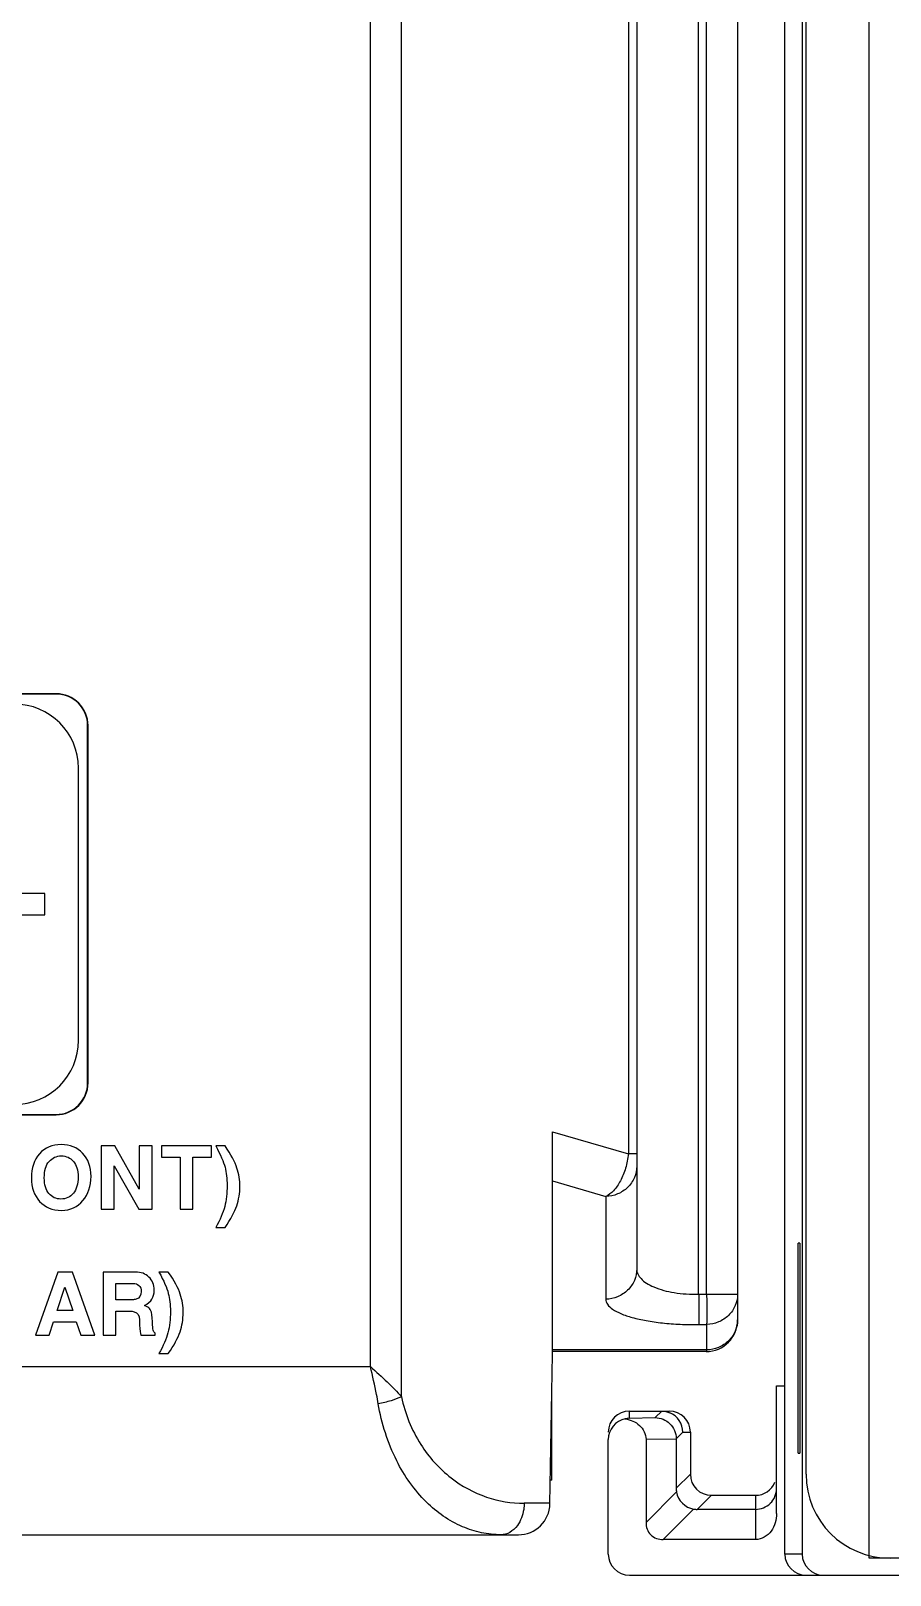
# Model space of a CAD drawing. Header units: inches. Extents: x -38 to 199, y -310 to 64.
# Drawn here: x 154.959 to 155.764, y 55.253 to 56.699 of the extents above; entities that cross this region are included whole.
import ezdxf

# ---------------------------------------------------------------- set-up
doc = ezdxf.new("R2010")
doc.units = ezdxf.units.IN
doc.header["$MEASUREMENT"] = 0
doc.layers.add('PLC', color=7, linetype='Continuous')

# ---------------------------------------------------------------- blocks, each defined once
blk = doc.blocks.new('DI32')
at = {"layer": 'PLC', "color": 7, "linetype": 'Continuous'}
for p, q in [((0.1654, -4.6063), (0.1654, -0.0394)), ((0.1815, -0.8858), (0.1815, -4.6063)), ((0.185, -0.8898), (0.185, -4.5315)), ((0.2441, -4.6077), (0.2441, -0.8858)), ((0.1794, -4.315), (0.1777, -4.315)), ((0.1777, -4.5118), (0.1777, -4.315)), ((0.1794, -4.315), (0.1794, -4.5118)), ((0.1575, -4.4488), (0.1654, -4.4488)), ((0.1575, -4.5684), (0.1575, -4.4488)), ((0.0197, -4.4724), (0.0571, -4.4724)), ((0.0197, -4.4791), (0.0197, -4.4724)), ((0.0197, -4.4791), (0.044, -4.4785)), ((0.044, -4.4785), (0.05, -4.4724)), ((0.0353, -4.4988), (0.0635, -4.4982)), ((0.0697, -4.4921), (0.0635, -4.4982)), ((0.0635, -4.4982), (0.0635, -4.5447)), ((0.0697, -4.4921), (0.0768, -4.4921)), ((0.0768, -4.4921), (0.0768, -4.5315)), ((0, -4.6063), (0, -4.499)), ((0.0353, -4.4988), (0.0353, -4.5767)), ((0.1777, -4.5118), (0.1794, -4.5118)), ((0.0635, -4.5447), (0.0768, -4.5315)), ((0.0353, -4.5767), (0.0638, -4.5481)), ((0.0965, -4.5512), (0.0832, -4.5644)), ((0.0965, -4.5512), (0.1378, -4.5512)), ((0.1378, -4.5512), (0.1378, -4.5927)), ((0.0798, -4.5641), (0.0513, -4.5927)), ((0.1378, -4.5644), (0.0832, -4.5644)), ((0.1378, -4.5927), (0.0513, -4.5927)), ((0.1815, -4.6063), (0.1654, -4.6063)), ((0.0197, -4.626), (1.9961, -4.626))]:
    blk.add_line(p, q, dxfattribs=at)
at = {"layer": 'PLC'}
blk.add_lwpolyline([(0.2441, -0.8858), (0.4209, -0.8858), (0.4209, -4.6102), (0.2441, -4.6102)], close=True, dxfattribs=at)
at = {"layer": 'PLC', "color": 7, "linetype": 'Continuous'}
for centre, radius, start, end in [((0.0197, -4.4921), 0.0197, 90, 180), ((0.0197, -4.499), 0.0197, 100.9966, 180.0007), ((0.0208, -4.4992), 0.0201, 93.1453, 103.9714), ((0.0571, -4.4921), 0.0197, 0, 90), ((0.05, -4.4921), 0.0197, 0.018, 67.4821), ((0.0965, -4.5315), 0.0197, 180, 269.9956), ((0.1378, -4.5315), 0.0197, 270, 337.5), ((0.2638, -4.5315), 0.0787, 180, 270), ((0.0827, -4.5447), 0.0191, 180.0011, 190.1937), ((0.0834, -4.5446), 0.0199, 190.2786, 259.7214), ((0.138, -4.5448), 0.0195, 314.4107, 359.9688), ((0.0832, -4.5453), 0.0191, 259.8052, 270), ((0.1378, -4.5447), 0.0197, 269.9663, 314.4154), ((0.0197, -4.6063), 0.0197, 180, 270)]:
    blk.add_arc(centre, radius, start, end, dxfattribs=at)
for centre, major_axis, start_param, end_param in [((0.185, -4.6063), (-0.0197, 0), 0, 1.570796), ((0.2012, -4.6063), (0.0197, 0), 3.141593, 4.712389)]:
    blk.add_ellipse(centre, major_axis=major_axis, ratio=0.999848, start_param=start_param, end_param=end_param, dxfattribs=at)
for points, knots in [([(0.0159, -4.4797), (0.0184, -4.4801), (0.0231, -4.4814), (0.0295, -4.4854), (0.0341, -4.4914), (0.0353, -4.4963), (0.0353, -4.4988)], [0, 0, 0, 0, 0.250309, 0.500618, 0.75046, 1, 1, 1, 1]), ([(0.044, -4.4785), (0.0465, -4.4785), (0.0515, -4.4795), (0.058, -4.4838), (0.0625, -4.4904), (0.0635, -4.4956), (0.0635, -4.4982)], [0, 0, 0, 0, 0.244363, 0.491686, 0.744193, 1, 1, 1, 1]), ([(0.1575, -4.5684), (0.1575, -4.5713), (0.1567, -4.5771), (0.1529, -4.585), (0.1464, -4.591), (0.1406, -4.5927), (0.1378, -4.5927)], [0, 0, 0, 0, 0.250744, 0.501235, 0.751071, 1, 1, 1, 1]), ([(0.0353, -4.5767), (0.0353, -4.5788), (0.0359, -4.583), (0.0393, -4.5886), (0.0449, -4.592), (0.0492, -4.5927), (0.0513, -4.5927)], [0, 0, 0, 0, 0.25036, 0.5, 0.74964, 1, 1, 1, 1])]:
    blk.add_open_spline(points, degree=3, knots=knots, dxfattribs=at)
blk.add_open_spline([(0.05, -4.4724), (0.0526, -4.4724), (0.0552, -4.473), (0.0576, -4.4739)], degree=3, dxfattribs=at)

msp = doc.modelspace()

# ---------------------------------------------------------------- linework, layer by layer
at = {"color": 0}
msp.add_line((155.62089, 59.7344), (155.62089, 55.49187), dxfattribs=at)
at = {"layer": 'PLC', "linetype": 'Continuous'}
for p, q in [((155.59188, 55.5157), (155.59188, 57.93603)), ((155.5264, 57.58787), (155.5264, 55.53933)), ((155.58442, 55.51561), (155.58442, 57.59062)), ((155.5186, 57.57547), (155.5186, 55.6471)), ((155.30625, 55.41944), (155.30625, 57.56266)), ((155.27728, 55.44778), (155.27728, 57.54818)), ((154.98294, 56.07805), (153.90026, 56.07805)), ((154.98294, 56.0777), (153.90026, 56.0777)), ((155.01247, 55.71353), (155.01247, 56.04818)), ((155.01281, 55.71353), (155.01281, 56.04818)), ((155.00386, 55.75335), (155.00386, 56.00835)), ((154.97236, 55.89085), (153.91036, 55.89085)), ((154.97236, 55.87085), (154.97236, 55.89085)), ((153.91036, 55.87085), (154.97236, 55.87085)), ((153.90026, 55.684), (154.98294, 55.684)), ((153.90026, 55.68366), (154.98294, 55.68366)), ((155.44766, 55.45926), (155.44766, 55.66784)), ((155.44766, 55.66784), (155.5186, 55.6471)), ((155.02519, 55.65447), (155.02519, 55.59542)), ((155.03778, 55.65447), (155.02519, 55.65447)), ((155.06071, 55.61406), (155.03778, 55.65447)), ((155.06071, 55.65447), (155.06071, 55.61406)), ((155.07274, 55.65447), (155.06071, 55.65447)), ((155.07274, 55.59542), (155.07274, 55.65447)), ((155.08156, 55.65447), (155.08156, 55.64389)), ((155.12847, 55.65447), (155.08156, 55.65447)), ((155.08156, 55.64389), (155.099, 55.64389)), ((155.099, 55.64389), (155.099, 55.59542)), ((155.11103, 55.59542), (155.11103, 55.64389)), ((155.11103, 55.64389), (155.12847, 55.64389)), ((155.12847, 55.64389), (155.12847, 55.65447)), ((155.14106, 55.65447), (155.13232, 55.65447)), ((155.5264, 55.6471), (155.5186, 55.6471)), ((155.03722, 55.59542), (155.03722, 55.63595)), ((155.03722, 55.63595), (155.06035, 55.59542)), ((155.44766, 55.62172), (155.49739, 55.60718)), ((155.49739, 55.60718), (155.49739, 55.51095)), ((155.02519, 55.59542), (155.03722, 55.59542)), ((155.06035, 55.59542), (155.07274, 55.59542)), ((155.099, 55.59542), (155.11103, 55.59542)), ((155.13232, 55.57806), (155.14106, 55.57806)), ((154.98459, 55.53636), (154.96367, 55.47731)), ((154.99819, 55.53636), (154.98459, 55.53636)), ((155.01911, 55.47731), (154.99819, 55.53636)), ((155.02685, 55.53636), (155.02685, 55.47731)), ((155.0574, 55.53636), (155.02685, 55.53636)), ((155.08799, 55.53636), (155.07925, 55.53636)), ((154.98395, 55.50032), (154.99113, 55.52233)), ((154.99113, 55.52233), (154.99847, 55.50032)), ((155.03888, 55.51043), (155.03888, 55.52578)), ((155.03888, 55.52578), (155.05544, 55.52578)), ((155.58442, 55.51561), (155.59188, 55.5157)), ((155.59188, 55.5157), (155.62089, 55.5157)), ((154.99847, 55.50032), (154.98395, 55.50032)), ((155.05455, 55.51043), (155.03888, 55.51043)), ((155.03888, 55.47731), (155.03888, 55.49984)), ((155.03888, 55.49984), (155.05243, 55.49984)), ((155.06885, 55.50346), (155.06558, 55.50513)), ((154.97642, 55.47731), (154.9805, 55.48974)), ((154.9805, 55.48974), (155.00187, 55.48974)), ((155.00187, 55.48974), (155.00596, 55.47731)), ((155.06097, 55.4917), (155.06113, 55.48673)), ((155.58443, 55.48722), (155.59188, 55.48732)), ((155.59188, 55.48732), (155.59188, 55.46348)), ((154.96367, 55.47731), (154.97642, 55.47731)), ((155.00596, 55.47731), (155.01911, 55.47731)), ((155.02685, 55.47731), (155.03888, 55.47731)), ((155.06229, 55.47731), (155.07576, 55.47731)), ((155.07576, 55.47731), (155.07576, 55.47927)), ((155.07925, 55.45995), (155.08799, 55.45995)), ((155.44522, 55.31931), (155.44766, 55.45926)), ((155.59188, 55.46348), (155.44766, 55.46345)), ((155.59137, 55.46196), (155.44766, 55.46192)), ((153.43979, 55.44778), (155.27728, 55.44778)), ((155.44707, 55.34148), (155.44707, 55.42542)), ((155.44707, 55.34148), (155.44561, 55.34148)), ((155.44523, 55.31983), (155.42106, 55.31983)), ((153.43979, 55.2903), (155.4157, 55.2903))]:
    msp.add_line(p, q, dxfattribs=at)
for centre, radius, start, end in [((154.98294, 56.04818), 0.02987, 0, 90), ((154.98294, 56.04818), 0.02953, 0, 90), ((154.94386, 56.00835), 0.06, 0, 90), ((154.94386, 55.75335), 0.06, 270, 0), ((154.98294, 55.71353), 0.02987, 270, 0), ((154.98294, 55.71353), 0.02953, 270, 0), ((155.59136, 55.49149), 0.02953, 269.99973, 359.99973), ((155.4157, 55.31983), 0.02953, 269.69689, 358.99468)]:
    msp.add_arc(centre, radius, start, end, dxfattribs=at)
for points in [[(154.96743, 55.64717), (154.96237, 55.64144), (154.95984, 55.63391), (154.95984, 55.62453)], [(154.98783, 55.65576), (154.97929, 55.65576), (154.97247, 55.65287), (154.96743, 55.64717)], [(154.97639, 55.63997), (154.97941, 55.64341), (154.98326, 55.64517), (154.98791, 55.64517)], [(155.00779, 55.64766), (155.00258, 55.65303), (154.99593, 55.65576), (154.98783, 55.65576)], [(154.98791, 55.64517), (154.99252, 55.64517), (154.99629, 55.64345), (154.99919, 55.64006)], [(155.01561, 55.62593), (155.01561, 55.63503), (155.013, 55.64229), (155.00779, 55.64766)], [(155.13232, 55.65447), (155.13685, 55.64622), (155.13977, 55.63956), (155.14106, 55.63455)], [(155.1522, 55.63383), (155.15036, 55.63948), (155.14663, 55.64638), (155.14106, 55.65447)], [(154.97187, 55.62461), (154.97187, 55.63138), (154.97335, 55.63651), (154.97639, 55.63997)], [(154.99919, 55.64006), (155.0021, 55.63667), (155.00358, 55.63182), (155.00358, 55.62549)], [(155.14106, 55.63455), (155.14234, 55.62954), (155.14302, 55.62388), (155.14302, 55.61763)], [(155.15497, 55.61635), (155.15497, 55.62236), (155.15405, 55.62817), (155.1522, 55.63383)], [(154.95984, 55.62453), (154.95984, 55.61547), (154.96241, 55.60813), (154.96753, 55.60255)], [(154.97624, 55.60985), (154.97331, 55.61326), (154.97187, 55.61819), (154.97187, 55.62461)], [(155.00358, 55.62549), (155.00358, 55.61895), (155.00206, 55.61386), (154.99908, 55.61022)], [(155.00807, 55.60332), (155.01309, 55.60941), (155.01561, 55.61695), (155.01561, 55.62593)], [(155.14302, 55.61763), (155.14302, 55.61021), (155.14226, 55.60356), (155.14074, 55.5977)], [(155.15204, 55.59847), (155.15397, 55.60428), (155.15497, 55.61025), (155.15497, 55.61635)], [(154.96753, 55.60255), (154.97267, 55.59694), (154.97945, 55.59418), (154.98787, 55.59418)], [(154.98747, 55.60476), (154.9829, 55.60476), (154.97917, 55.60644), (154.97624, 55.60985)], [(154.99908, 55.61022), (154.99609, 55.60656), (154.9922, 55.60476), (154.98747, 55.60476)], [(154.98787, 55.59418), (154.99633, 55.59418), (155.00306, 55.59722), (155.00807, 55.60332)], [(155.14074, 55.5977), (155.13921, 55.59185), (155.13641, 55.58528), (155.13232, 55.57806)], [(155.14106, 55.57806), (155.14643, 55.58588), (155.15012, 55.59269), (155.15204, 55.59847)], [(155.06982, 55.53174), (155.06658, 55.5348), (155.06245, 55.53636), (155.0574, 55.53636)], [(155.07472, 55.51929), (155.07472, 55.5245), (155.07308, 55.52867), (155.06982, 55.53174)], [(155.07925, 55.53636), (155.08378, 55.52811), (155.08671, 55.52145), (155.08799, 55.51644)], [(155.09914, 55.51572), (155.09729, 55.52137), (155.09356, 55.52827), (155.08799, 55.53636)], [(155.05544, 55.52578), (155.05728, 55.52578), (155.05892, 55.5251), (155.06043, 55.52379)], [(155.06269, 55.5182), (155.06269, 55.51435), (155.06105, 55.51195), (155.05781, 55.51096)], [(155.06043, 55.52379), (155.06193, 55.52249), (155.06269, 55.52061), (155.06269, 55.5182)], [(155.07268, 55.51099), (155.07404, 55.51323), (155.07472, 55.516), (155.07472, 55.51929)], [(155.08799, 55.51644), (155.08927, 55.51143), (155.08995, 55.50577), (155.08995, 55.49952)], [(155.1019, 55.49824), (155.1019, 55.50425), (155.10098, 55.51006), (155.09914, 55.51572)], [(155.05243, 55.49984), (155.05339, 55.49984), (155.05459, 55.49964), (155.05607, 55.49923)], [(155.05781, 55.51096), (155.05656, 55.51059), (155.05548, 55.51043), (155.05455, 55.51043)], [(155.05607, 55.49923), (155.0592, 55.49836), (155.06083, 55.49587), (155.06097, 55.4917)], [(155.06558, 55.50513), (155.06895, 55.50678), (155.07131, 55.50874), (155.07268, 55.51099)], [(155.07163, 55.50016), (155.07083, 55.50164), (155.06991, 55.50277), (155.06885, 55.50346)], [(155.07314, 55.48974), (155.07296, 55.49519), (155.07243, 55.49868), (155.07163, 55.50016)], [(155.08995, 55.49952), (155.08995, 55.4921), (155.08919, 55.48545), (155.08767, 55.47959)], [(155.09897, 55.48036), (155.1009, 55.48617), (155.1019, 55.49214), (155.1019, 55.49824)], [(155.06113, 55.48673), (155.06129, 55.48196), (155.06165, 55.47883), (155.06229, 55.47731)], [(155.07376, 55.482), (155.07348, 55.48328), (155.07328, 55.48589), (155.07314, 55.48974)], [(155.07576, 55.47927), (155.07472, 55.47979), (155.07404, 55.48072), (155.07376, 55.482)], [(155.08767, 55.47959), (155.08615, 55.47374), (155.08334, 55.46717), (155.07925, 55.45995)], [(155.08799, 55.45995), (155.09336, 55.46777), (155.09705, 55.47458), (155.09897, 55.48036)]]:
    msp.add_open_spline(points, degree=3, dxfattribs=at)
for points, knots in [([(155.5186, 55.6471), (155.51815, 55.64256), (155.51645, 55.6338), (155.51177, 55.62202), (155.50556, 55.61278), (155.50015, 55.60841), (155.49739, 55.60718)], [0, 0, 0, 0, 0.2922612, 0.5678479, 0.8065543, 1, 1, 1, 1]), ([(155.5264, 55.63557), (155.5264, 55.63191), (155.52488, 55.62448), (155.51841, 55.61511), (155.50878, 55.6088), (155.50118, 55.60725), (155.49739, 55.60718)], [0, 0, 0, 0, 0.2454999, 0.4936369, 0.7454882, 1, 1, 1, 1]), ([(155.5264, 55.53933), (155.5264, 55.53567), (155.52488, 55.52824), (155.51841, 55.51887), (155.50878, 55.51256), (155.50118, 55.51101), (155.49739, 55.51095)], [0, 0, 0, 0, 0.2454998, 0.4936368, 0.7454881, 1, 1, 1, 1]), ([(155.5264, 55.53933), (155.5264, 55.53774), (155.52721, 55.53432), (155.53054, 55.52974), (155.53578, 55.52563), (155.54591, 55.52048), (155.56244, 55.51634), (155.57671, 55.51545), (155.58442, 55.51561)], [0, 0, 0, 0, 0.0708375, 0.1513349, 0.2483626, 0.3651348, 0.6560423, 1, 1, 1, 1]), ([(155.58443, 55.51561), (155.58451, 55.50968), (155.58454, 55.50022), (155.5846, 55.49075), (155.58443, 55.48722)], [0, 0, 0, 0, 0.6262701, 1, 1, 1, 1]), ([(155.62089, 55.5157), (155.62089, 55.51205), (155.61937, 55.50461), (155.61289, 55.49524), (155.60327, 55.48893), (155.59567, 55.48738), (155.59188, 55.48732)], [0, 0, 0, 0, 0.2454906, 0.4936326, 0.7454919, 1, 1, 1, 1]), ([(155.59188, 55.5157), (155.59196, 55.50978), (155.59199, 55.50032), (155.59205, 55.49085), (155.59188, 55.48732)], [0, 0, 0, 0, 0.6262701, 1, 1, 1, 1]), ([(155.49739, 55.51095), (155.49739, 55.50927), (155.49892, 55.50542), (155.50424, 55.50096), (155.5122, 55.49693), (155.52286, 55.49343), (155.53589, 55.49058), (155.55089, 55.4885), (155.56729, 55.48731), (155.57864, 55.48714), (155.58443, 55.48722)], [0, 0, 0, 0, 0.0531446, 0.1228833, 0.2165908, 0.3355348, 0.4779156, 0.6398379, 0.8161028, 1, 1, 1, 1]), ([(155.62089, 55.49187), (155.62089, 55.48821), (155.61937, 55.48078), (155.61289, 55.47141), (155.60327, 55.4651), (155.59567, 55.46355), (155.59188, 55.46348)], [0, 0, 0, 0, 0.2454999, 0.4936369, 0.7454882, 1, 1, 1, 1]), ([(155.59188, 55.46348), (155.59182, 55.4631), (155.59172, 55.46268), (155.59153, 55.46196), (155.59137, 55.46196)], [0, 0, 0, 0, 0.7170173, 1, 1, 1, 1]), ([(155.28452, 55.4129), (155.28403, 55.4158), (155.28186, 55.42748), (155.27924, 55.43908), (155.27727, 55.4478)], [0, 0, 0, 0, 0.2473364, 1, 1, 1, 1]), ([(155.27727, 55.44779), (155.28253, 55.44303), (155.29258, 55.434), (155.30212, 55.42437), (155.30625, 55.41944)], [0, 0, 0, 0, 0.5241759, 1, 1, 1, 1]), ([(155.30625, 55.41944), (155.30308, 55.418), (155.2959, 55.41551), (155.28854, 55.4137), (155.28452, 55.4129)], [0, 0, 0, 0, 0.4594477, 1, 1, 1, 1]), ([(155.39933, 55.2903), (155.39323, 55.2903), (155.38084, 55.2916), (155.35599, 55.29956), (155.32603, 55.32076), (155.29814, 55.36097), (155.28765, 55.39453), (155.28452, 55.4129)], [0, 0, 0, 0, 0.1006825, 0.2041912, 0.4286717, 0.6919712, 1, 1, 1, 1]), ([(155.30625, 55.41944), (155.30954, 55.40374), (155.321, 55.37507), (155.3501, 55.34275), (155.38451, 55.32394), (155.40917, 55.31983), (155.42106, 55.31983)], [0, 0, 0, 0, 0.2940166, 0.5513957, 0.7821431, 1, 1, 1, 1]), ([(155.42106, 55.31983), (155.42106, 55.31791), (155.42054, 55.31059), (155.41791, 55.30331), (155.4147, 55.29895)], [0, 0, 0, 0, 0.2617497, 1, 1, 1, 1]), ([(155.4147, 55.29895), (155.41282, 55.29639), (155.40832, 55.29205), (155.4022, 55.2903), (155.39933, 55.2903)], [0, 0, 0, 0, 0.5250355, 1, 1, 1, 1])]:
    msp.add_open_spline(points, degree=3, knots=knots, dxfattribs=at)

# ---------------------------------------------------------------- block references
msp.add_blockref('DI32', (155.49983, 59.8785))

doc.saveas('drawing.dxf')
